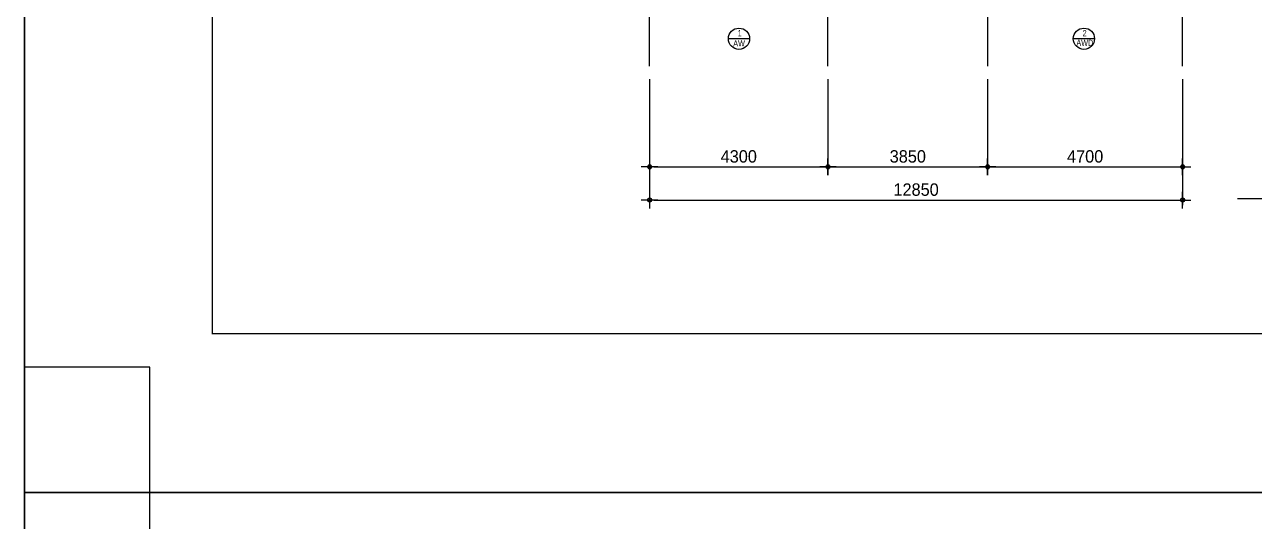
# Model space of a CAD drawing. Header units: millimetres. Extents: x 2237537 to 2823092, y 532110 to 734861.
# Drawn here: x 2354648 to 2384295, y 699204 to 711179 of the extents above; entities that cross this region are included whole.
import ezdxf
from ezdxf.lldxf.tags import DXFTag

# ---------------------------------------------------------------- set-up
doc = ezdxf.new("R2010")
doc.units = ezdxf.units.MM
doc.header["$LTSCALE"] = 300
doc.header["$MEASUREMENT"] = 0
doc.layers.get('0').update_dxf_attribs({"lineweight": 0})
for name, color, linetype in [('2', 2, 'Continuous'), ('CEN', 1, 'CEN'), ('DIM', 7, 'Continuous'), ('FORM', 4, 'Continuous'), ('WID', 4, 'Continuous')]:
    doc.layers.add(name, color=color, linetype=linetype)
doc.styles.get("Standard").update_dxf_attribs({"font": 'Expo M.ttf'})
doc.styles.add('휴먼세엑스포', font='Dotum.ttf')
tags = doc.linetypes.add('CEN', pattern=[62, 60, -1, 0, -1]).pattern_tags.tags
tags[10:11] = [DXFTag(74, 4), DXFTag(75, 0), DXFTag(340, '0'), DXFTag(46, 1.0), DXFTag(50, 0.0), DXFTag(44, 0.0), DXFTag(45, 0.0)]
tags[8:9] = [DXFTag(74, 4), DXFTag(75, 0), DXFTag(340, '0'), DXFTag(46, 1.0), DXFTag(50, 0.0), DXFTag(44, 0.0), DXFTag(45, 0.0)]
tags[6:7] = [DXFTag(74, 4), DXFTag(75, 0), DXFTag(340, '0'), DXFTag(46, 1.0), DXFTag(50, 0.0), DXFTag(44, 0.0), DXFTag(45, 0.0)]
tags[4:5] = [DXFTag(74, 4), DXFTag(75, 0), DXFTag(340, '0'), DXFTag(46, 1.0), DXFTag(50, 0.0), DXFTag(44, 0.0), DXFTag(45, 0.0)]
doc.dimstyles.new('CPDIM1', dxfattribs={"dimtxt": 3, "dimasz": 1, "dimexe": 1.25, "dimexo": 1, "dimgap": 1, "dimtad": 1, "dimdec": 0, "dimzin": 1, "dimdsep": 46, "dimtxsty": '휴먼세엑스포', "dimblk1": 'Z_DOT', "dimblk2": 'Z_DOT', "dimsah": 1, "dimcen": 2.5, "dimadec": 0, "dimazin": 0, "dimtfac": 1, "dimtdec": 0, "dimtix": 1, "dimtmove": 2, "dimatfit": 3, "dimldrblk": 'Z_DOT', "dimfxl": 1, "dimtolj": 1, "dimtzin": 1, "dimarcsym": 0})

# ---------------------------------------------------------------- blocks, each defined once
blk = doc.blocks.new('Z_DOT')
at = {"layer": 'DIM', "color": 7}
for p, q in [((-2, 0), (2, 0)), ((0, -2), (0, 2))]:
    blk.add_line(p, q, dxfattribs=at)
for radius in [0.5, 0.25]:
    blk.add_circle((0, 0), radius, dxfattribs=at)
blk = doc.blocks.new('*D68')
at = {"layer": 'DEFPOINTS', "color": 0}
for p in [(2369715, 709960), (2374015, 709960), (2374015, 707750)]:
    blk.add_point(p, dxfattribs=at)
at = {"layer": 'DIM', "color": 0, "lineweight": -2}
for p, q in [((2369715, 709860), (2369715, 707625)), ((2374015, 709860), (2374015, 707625)), ((2369815, 707750), (2373915, 707750))]:
    blk.add_line(p, q, dxfattribs=at)
at = {"layer": 'DIM', "color": 0, "lineweight": -2, "xscale": 100, "yscale": 100, "zscale": 100, "rotation": 180}
blk.add_blockref('Z_DOT', (2369715, 707750), dxfattribs=at)
at = {"layer": 'DIM', "color": 0, "lineweight": -2, "xscale": 100, "yscale": 100, "zscale": 100}
blk.add_blockref('Z_DOT', (2374015, 707750), dxfattribs=at)
at = {"layer": 'DIM', "color": 0, "insert": (2371865, 708000), "char_height": 300, "attachment_point": 5, "style": '휴먼세엑스포'}
blk.add_mtext('\\A1;4300', dxfattribs=at)
blk = doc.blocks.new('*D69')
at = {"layer": 'DEFPOINTS', "color": 0}
for p in [(2374015, 709960), (2377865, 709960), (2377865, 707750)]:
    blk.add_point(p, dxfattribs=at)
at = {"layer": 'DIM', "color": 0, "lineweight": -2}
for p, q in [((2374015, 709860), (2374015, 707625)), ((2377865, 709860), (2377865, 707625)), ((2374115, 707750), (2377765, 707750))]:
    blk.add_line(p, q, dxfattribs=at)
at = {"layer": 'DIM', "color": 0, "lineweight": -2, "xscale": 100, "yscale": 100, "zscale": 100, "rotation": 180}
blk.add_blockref('Z_DOT', (2374015, 707750), dxfattribs=at)
at = {"layer": 'DIM', "color": 0, "lineweight": -2, "xscale": 100, "yscale": 100, "zscale": 100}
blk.add_blockref('Z_DOT', (2377865, 707750), dxfattribs=at)
at = {"layer": 'DIM', "color": 0, "insert": (2375940, 708000), "char_height": 300, "attachment_point": 5, "style": '휴먼세엑스포'}
blk.add_mtext('\\A1;3850', dxfattribs=at)
blk = doc.blocks.new('*D70')
at = {"layer": 'DEFPOINTS', "color": 0}
for p in [(2369715, 709960), (2382565, 709960), (2382565, 706950)]:
    blk.add_point(p, dxfattribs=at)
at = {"layer": 'DIM', "color": 0, "lineweight": -2}
for p, q in [((2369715, 709860), (2369715, 706825)), ((2382565, 709860), (2382565, 706825)), ((2369815, 706950), (2382465, 706950))]:
    blk.add_line(p, q, dxfattribs=at)
at = {"layer": 'DIM', "color": 0, "lineweight": -2, "xscale": 100, "yscale": 100, "zscale": 100, "rotation": 180}
blk.add_blockref('Z_DOT', (2369715, 706950), dxfattribs=at)
at = {"layer": 'DIM', "color": 0, "lineweight": -2, "xscale": 100, "yscale": 100, "zscale": 100}
blk.add_blockref('Z_DOT', (2382565, 706950), dxfattribs=at)
at = {"layer": 'DIM', "color": 0, "insert": (2376140, 707200), "char_height": 300, "attachment_point": 5, "style": '휴먼세엑스포'}
blk.add_mtext('\\A1;12850', dxfattribs=at)
blk = doc.blocks.new('*D71')
at = {"layer": 'DEFPOINTS', "color": 0}
for p in [(2377865, 709960), (2382565, 709960), (2382565, 707750)]:
    blk.add_point(p, dxfattribs=at)
at = {"layer": 'DIM', "color": 0, "lineweight": -2}
for p, q in [((2377865, 709860), (2377865, 707625)), ((2382565, 709860), (2382565, 707625)), ((2377965, 707750), (2382465, 707750))]:
    blk.add_line(p, q, dxfattribs=at)
at = {"layer": 'DIM', "color": 0, "lineweight": -2, "xscale": 100, "yscale": 100, "zscale": 100, "rotation": 180}
blk.add_blockref('Z_DOT', (2377865, 707750), dxfattribs=at)
at = {"layer": 'DIM', "color": 0, "lineweight": -2, "xscale": 100, "yscale": 100, "zscale": 100}
blk.add_blockref('Z_DOT', (2382565, 707750), dxfattribs=at)
at = {"layer": 'DIM', "color": 0, "insert": (2380215, 708000), "char_height": 300, "attachment_point": 5, "style": '휴먼세엑스포'}
blk.add_mtext('\\A1;4700', dxfattribs=at)
blk = doc.blocks.new('FORM')
at = {"layer": 'FORM', "flags": 128}
blk.add_lwpolyline([(162564, 26543), (159542, 26543), (159542, 23521), (162564, 23521), (162564, 58478), (159542, 58478), (159542, 55456), (162564, 55456), (162564, 58478), (115719, 58478), (115719, 55456), (118742, 55456), (118742, 58478), (115719, 58478), (115719, 23521), (118742, 23521), (118742, 26543), (115719, 26543), (115719, 23521), (162564, 23521)], dxfattribs=at)
at = {"layer": 'FORM', "const_width": 37.8}
blk.add_lwpolyline([(120245, 27347), (120245, 54452), (159038, 54452), (159038, 27347)], close=True, dxfattribs=at)

msp = doc.modelspace()

# ---------------------------------------------------------------- linework, layer by layer
at = {"layer": '2'}
msp.add_line((2383891.1, 706985), (2390406.9, 706985), dxfattribs=at)
at = {"layer": 'CEN'}
for p, q in [((2369715.2, 710179.3), (2369715.2, 723456.6)), ((2382565.2, 710179.3), (2382565.2, 723456.6)), ((2377865.2, 710179.3), (2377865.2, 716729)), ((2374015.2, 710179.3), (2374015.2, 716548.7))]:
    msp.add_line(p, q, dxfattribs=at)
at = {"layer": 'WID'}
for p, q in [((2372126, 710837.5), (2371614.7, 710837.5)), ((2380441.3, 710837.5), (2379930.1, 710837.5))]:
    msp.add_line(p, q, dxfattribs=at)
for centre in [(2371870.3, 710837.5), (2380185.7, 710837.5)]:
    msp.add_circle(centre, 255.6, dxfattribs=at)

# ---------------------------------------------------------------- block references
at = {"xscale": 1.5, "yscale": 1.5, "zscale": 1.5}
msp.add_blockref('FORM', (2110802.1, 647143.5), dxfattribs=at)
for p in [(2238928.4, 676382.5), (2238928.4, 641425.5)]:
    msp.add_blockref('FORM', p)

# ---------------------------------------------------------------- texts
at = {"layer": 'WID', "width": 0.8}
for s, p in [('1', (2371839.1, 710896.5)), ('2', (2380154.5, 710896.5)), ('AW', (2371731.7, 710651.6)), ('AWD', (2380003.5, 710664.9))]:
    msp.add_text(s, height=150, dxfattribs=at).set_placement(p)

# ---------------------------------------------------------------- dimensions: what is measured, and where the dimension line sits
at = {"layer": 'DIM'}
for base, p1, p2, picture, middle in [((2374015.2, 707750.1), (2369715.2, 709960.1), (2374015.2, 709960.1), '*D68', (2371865.2, 708000.3)), ((2382565.2, 706950.1), (2369715.2, 709960.1), (2382565.2, 709960.1), '*D70', (2376140.2, 707200.3)), ((2377865.2, 707750.1), (2374015.2, 709960.1), (2377865.2, 709960.1), '*D69', (2375940.2, 708000.3)), ((2382565.2, 707750.1), (2377865.2, 709960.1), (2382565.2, 709960.1), '*D71', (2380215.2, 708000.3))]:
    dim = msp.add_linear_dim(base=base, p1=p1, p2=p2, dimstyle='CPDIM1', override={"dimscale": 100}, dxfattribs=at)
    dim.commit()
    dim.dimension.update_dxf_attribs({"geometry": picture, "text_midpoint": middle})

doc.saveas('drawing.dxf')
